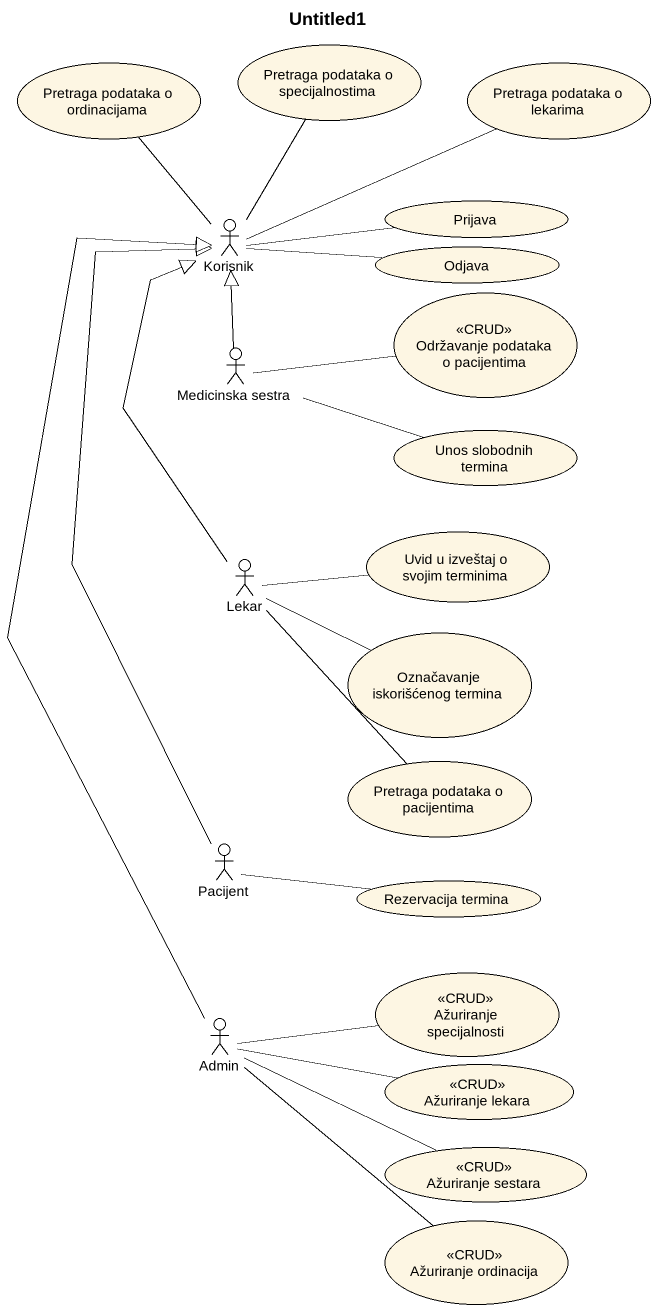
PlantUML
@startuml
title Untitled1
usecase "Pretraga podataka o ordinacijama" as Pretraga_podataka_o
usecase "Pretraga podataka o specijalnostima" as Pretraga_podataka_o_2
usecase "Pretraga podataka o lekarima" as Pretraga_podataka_o_lekarima
actor Korisnik
usecase Prijava
usecase Odjava
usecase "Održavanje podataka o pacijentima" as Održavanje_podataka_o <<CRUD>>
actor "Medicinska sestra" as Medicinska_sestra
usecase "Unos slobodnih termina" as Unos_slobodnih_termina
usecase "Uvid u izveštaj o svojim terminima" as Uvid_u_izveštaj_o_svojim
actor Lekar
usecase "Označavanje iskorišćenog termina" as Označavanje_iskorišćenog
usecase "Pretraga podataka o pacijentima" as Pretraga_podataka_o_3
actor Pacijent
usecase "Rezervacija termina" as Rezervacija_termina
usecase "Ažuriranje specijalnosti" as Ažuriranje_specijalnosti <<CRUD>>
actor Admin
usecase "Ažuriranje lekara" as Ažuriranje_lekara <<CRUD>>
usecase "Ažuriranje sestara" as Ažuriranje_sestara <<CRUD>>
usecase "Ažuriranje ordinacija" as Ažuriranje_ordinacija <<CRUD>>
Korisnik -up- Pretraga_podataka_o
Korisnik -up- Pretraga_podataka_o_2
Korisnik -right- Pretraga_podataka_o_lekarima
Korisnik -right- Prijava
Korisnik -right- Odjava
Medicinska_sestra -up-|> Korisnik
Medicinska_sestra -right- Održavanje_podataka_o
Medicinska_sestra -right- Unos_slobodnih_termina
Lekar -up-|> Korisnik
Lekar -right- Uvid_u_izveštaj_o_svojim
Lekar -right- Označavanje_iskorišćenog
Lekar -- Pretraga_podataka_o_3
Pacijent -up-|> Korisnik
Pacijent -right- Rezervacija_termina
Admin -up-|> Korisnik
Admin -right- Ažuriranje_specijalnosti
Admin -right- Ažuriranje_lekara
Admin -right- Ažuriranje_sestara
Admin -- Ažuriranje_ordinacija
@enduml
